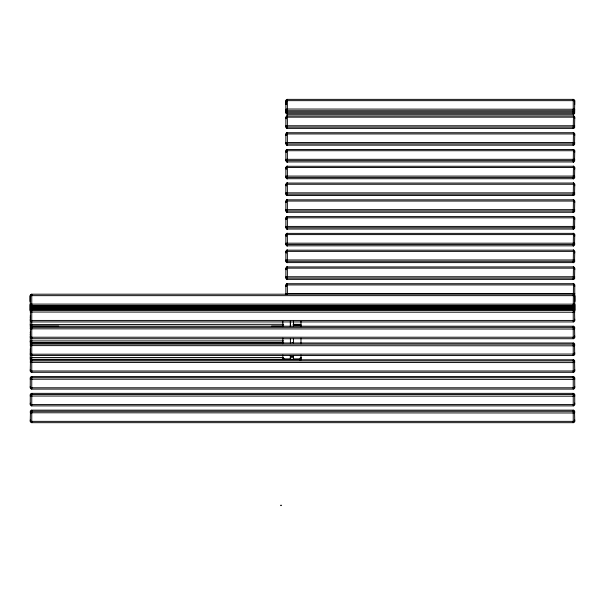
<?xml version="1.0" encoding="UTF-8"?>
<svg xmlns="http://www.w3.org/2000/svg" width="605" height="605" viewBox="0 0 605 605"><rect width="100%" height="100%" fill="white"/><g stroke="black" fill="none" stroke-linecap="round" stroke-linejoin="round"><path stroke-width="0.91" d="M293.486 342.801L293.175 342.317M283.669 324.31L30.25 324.613A1.512 1.482 0 0 0 31.369 326.042M30.454 332.735L30.25 332.886A1.512 1.482 0 0 1 30.454 332.145M30.303 341.107L30.25 341.212A1.512 1.482 0 0 0 31.762 342.695L283.669 342.695M30.454 349.335L30.25 349.509A1.512 1.482 0 0 1 30.454 348.745M300.231 359.763L300.988 359.476L300.988 354.976M286.619 112.954L285.863 112.772L285.863 100.861L287.375 100.649L573.631 100.657L574.75 100.861L574.546 112.878M286.619 127.118L285.863 126.937L285.863 117.378L287.375 117.166L573.631 117.173L574.75 117.378L574.546 127.042M286.619 143.899L285.863 143.718L285.863 134.151L287.375 133.939L573.631 133.947L574.75 134.151L574.546 143.824M286.619 160.673L285.863 160.491L285.863 150.932L287.375 150.721L573.631 150.728L574.75 150.932L574.546 160.597M286.619 177.446L285.863 177.265L285.863 167.706L287.375 167.494L573.631 167.502L574.75 167.706L574.546 177.371M286.619 194.228L285.863 194.046L285.863 184.48L287.375 184.268L573.631 184.275L574.75 184.48L574.546 194.152M286.619 211.001L285.863 210.82L285.863 201.261L287.375 201.049L573.631 201.057L574.75 201.261L574.546 210.926M286.619 227.775L285.863 227.593L285.863 218.034L287.375 217.823L573.631 217.83L574.75 218.034L574.546 227.699M286.619 244.556L285.863 244.375L285.863 234.808L287.375 234.596L573.631 234.604L574.75 234.808L574.546 244.48M286.619 261.33L285.863 261.148L285.863 251.589L287.375 251.377L573.631 251.385L574.75 251.589L574.546 261.254M286.619 278.103L285.863 277.922L285.863 268.363L287.375 268.151L573.631 268.159L574.75 268.363L574.546 278.028M285.863 294.31L285.863 285.137L286.982 284.932L573.237 284.925L574.75 285.137L574.75 294.703A1.512 1.497 0 0 1 574.546 295.452M31.354 324.734L31.762 324.31L31.226 324.552M31.354 341.333L31.762 340.91L283.669 340.91M31.354 357.933L31.762 357.51L283.669 357.51M286.967 109.46L287.375 109.036L574.75 109.248A1.512 1.497 0 0 1 573.237 110.745L287.375 110.745A1.512 1.497 0 0 1 285.863 109.248L287.375 109.036L286.838 109.271M573.646 311.817L573.237 312.24L30.25 312.036A1.512 1.497 0 0 1 31.762 310.539L573.237 310.539A1.512 1.497 0 0 1 574.75 312.036L574.697 312.097M573.646 328.606L573.237 329.029L30.25 328.825M573.646 345.394L573.237 345.818L30.25 345.614A1.512 1.497 0 0 1 31.762 344.124L573.237 344.116A1.512 1.497 0 0 1 574.75 345.614L573.237 345.818L573.774 345.584M573.646 362.183L573.237 362.607L30.25 362.403A1.512 1.497 0 0 1 31.762 360.913L573.237 360.905A1.512 1.497 0 0 1 574.75 362.403L573.237 362.607L573.774 362.372M573.646 378.972L573.237 379.395L30.25 379.199A1.512 1.497 0 0 1 31.762 377.702M573.646 395.768L573.237 396.184L30.303 396.033M573.646 412.557L573.237 412.973L30.25 412.776A1.512 1.497 0 0 1 31.762 411.279L573.237 411.271A1.512 1.497 0 0 1 574.75 412.776L573.237 412.973L573.774 412.739M31.354 304.519L31.762 304.111L574.75 304.171A1.512 1.512 0 0 1 573.237 305.684L31.762 305.684A1.512 1.512 0 0 1 30.25 304.171L31.762 304.111L31.226 304.338M30.454 327.04A1.512 1.482 0 0 1 30.25 326.299L30.454 310.811M30.696 343.95A1.512 1.482 0 0 1 30.25 342.899L30.454 327.6M31.006 360.784A1.512 1.482 0 0 1 30.25 359.499L30.454 344.389M30.303 352.836L30.25 352.889A1.512 1.497 0 0 0 30.454 353.638M574.546 361.177L574.75 370.804L573.631 370.994L31.762 371.001L30.25 370.797L30.454 361.177M574.697 378.027L574.75 387.593L573.237 387.79L31.369 387.782L30.25 387.593L30.303 378.027M574.697 394.808L574.75 404.39L573.237 404.579L31.369 404.571L30.25 404.382L30.303 394.808M574.546 411.544L574.75 421.178L573.237 421.367L31.369 421.36L30.25 421.171L30.454 411.544M574.75 312.036L573.237 312.24L573.774 312.006M574.75 320.431L30.25 320.431A1.512 1.497 0 0 0 31.762 321.928L573.237 321.936A1.512 1.497 0 0 0 574.75 320.438L574.546 310.811M574.75 337.219L30.25 337.219A1.512 1.497 0 0 0 31.762 338.717L573.237 338.724A1.512 1.497 0 0 0 574.75 337.227L574.546 327.6M574.697 354.069L574.546 344.389M574.697 396.041L574.75 395.988A1.512 1.497 0 0 0 573.237 394.483L31.762 394.483A1.512 1.497 0 0 0 30.25 395.988L30.303 396.041M573.646 295.24L573.237 295.648L31.006 295.656L30.25 295.709L30.25 310.252A1.512 1.512 0 0 0 30.454 311.008M31.354 321.021L31.762 320.635L31.226 320.839M31.354 337.809L31.762 337.424L31.226 337.628M31.354 354.606L31.762 354.212L574.697 354.061M31.354 371.394L31.762 371.001L31.226 371.205M31.354 388.183L31.762 387.79L31.226 387.994M31.354 404.972L31.762 404.579L31.226 404.783M31.354 421.761L31.762 421.367L31.226 421.572M573.646 100.256L573.237 100.649L573.774 100.445M30.454 316.135L30.25 316.309A1.512 1.482 0 0 1 30.454 315.545M30.303 341.129L31.762 340.91L31.226 341.144M300.935 359.559L300.541 359.688M31.226 357.744L31.762 357.51L30.25 357.805A1.512 1.482 0 0 0 31.762 359.287L299.475 359.287A1.512 1.482 0 0 0 300.988 357.805L300.231 357.547M573.774 328.795L573.237 329.029L574.75 328.825A1.512 1.497 0 0 0 573.237 327.328L31.762 327.328A1.512 1.497 0 0 0 30.25 328.833M573.774 379.161L573.237 379.395L574.75 379.199A1.512 1.497 0 0 0 573.237 377.694L31.762 377.694M573.774 395.95L573.237 396.184L574.697 396.033M573.646 127.095L286.967 127.095M573.646 143.869L286.967 143.869M573.646 160.643L286.967 160.643M573.646 177.424L286.967 177.424M573.646 194.197L286.967 194.197M573.646 210.971L286.967 210.971M573.646 227.752L286.967 227.752M573.646 244.526L286.967 244.526M573.646 261.299L286.967 261.299M573.646 278.081L286.967 278.081M573.774 295.429L573.237 295.648L574.75 295.709L574.75 310.252A1.512 1.512 0 0 1 574.546 311.008M31.226 354.417L31.762 354.212L30.303 354.061M574.546 102.139L574.75 102.033A1.512 1.497 0 0 0 574.546 101.285M574.546 104.491L574.75 104.385A1.512 1.497 0 0 0 574.546 103.636M574.546 110.526L574.75 110.42A1.512 1.497 0 0 1 573.237 111.917L287.375 111.917A1.512 1.497 0 0 1 285.863 110.42L286.619 110.602M574.546 118.656L574.75 118.55A1.512 1.497 0 0 0 574.546 117.801M574.546 135.429L574.75 135.331A1.512 1.497 0 0 0 574.546 134.582M574.546 152.21L574.75 152.105A1.512 1.497 0 0 0 574.546 151.356M574.546 168.984L574.75 168.878A1.512 1.497 0 0 0 574.546 168.129M574.546 185.758L574.75 185.659A1.512 1.497 0 0 0 574.546 184.911M574.546 202.539L574.75 202.433A1.512 1.497 0 0 0 574.546 201.684M574.546 219.312L574.75 219.207A1.512 1.497 0 0 0 574.546 218.458M574.546 236.086L574.75 235.988A1.512 1.497 0 0 0 574.546 235.239M574.546 252.867L574.75 252.761A1.512 1.497 0 0 0 574.546 252.013M574.546 269.641L574.75 269.535A1.512 1.497 0 0 0 574.546 268.786M574.546 286.415L574.75 286.316A1.512 1.497 0 0 0 574.546 285.568M30.454 319.206L30.25 319.311A1.512 1.497 0 0 0 30.454 320.053M30.454 335.994L30.25 336.1A1.512 1.497 0 0 0 30.454 336.841M30.454 369.572L30.25 369.678A1.512 1.497 0 0 0 30.454 370.426M30.454 386.361L30.25 386.474A1.512 1.497 0 0 0 30.454 387.215M30.454 403.149L30.25 403.263A1.512 1.497 0 0 0 30.454 404.011M30.454 419.946L30.25 420.052A1.512 1.497 0 0 0 30.454 420.793M574.75 310.252L574.546 310.282A1.512 1.512 0 0 0 574.75 309.541L574.546 309.571M573.774 127.118L573.237 127.262A1.512 1.497 0 0 0 574.75 125.764L285.863 125.764A1.512 1.497 0 0 0 287.375 127.262L287.156 127.073M573.774 143.892L573.237 144.035A1.512 1.497 0 0 0 574.75 142.538L285.863 142.538A1.512 1.497 0 0 0 287.375 144.035L287.156 143.854M573.774 160.673L573.237 160.817A1.512 1.497 0 0 0 574.75 159.319L285.863 159.319A1.512 1.497 0 0 0 287.375 160.817L287.156 160.627M573.774 177.446L573.237 177.59A1.512 1.497 0 0 0 574.75 176.093L285.863 176.093A1.512 1.497 0 0 0 287.375 177.59L287.156 177.401M573.774 194.22L573.237 194.364A1.512 1.497 0 0 0 574.75 192.866L285.863 192.866A1.512 1.497 0 0 0 287.375 194.364L287.156 194.182M573.774 211.001L573.237 211.145A1.512 1.497 0 0 0 574.75 209.648L285.863 209.648A1.512 1.497 0 0 0 287.375 211.145L287.156 210.956M573.774 227.775L573.237 227.919A1.512 1.497 0 0 0 574.75 226.421L285.863 226.421A1.512 1.497 0 0 0 287.375 227.919L287.156 227.73M573.774 244.549L573.237 244.692A1.512 1.497 0 0 0 574.75 243.195L285.863 243.195A1.512 1.497 0 0 0 287.375 244.692L287.156 244.511M573.774 261.33L573.237 261.473A1.512 1.497 0 0 0 574.75 259.976L285.863 259.976A1.512 1.497 0 0 0 287.375 261.473L287.156 261.284M573.774 278.103L573.237 278.247A1.512 1.497 0 0 0 574.75 276.75L285.863 276.75A1.512 1.497 0 0 0 287.375 278.247L287.156 278.058M286.967 128.381L573.457 128.396M286.967 145.155L573.457 145.177M286.967 161.936L573.457 161.951M286.967 178.709L573.457 178.725M286.967 195.483L573.457 195.506M286.967 212.264L573.457 212.279M573.457 229.053L286.967 229.038M286.967 245.811L573.457 245.834M286.967 262.593L573.457 262.608M286.967 279.366L573.457 279.381M286.838 115.963L573.646 115.933M286.838 132.737L573.646 132.714M286.838 149.511L573.646 149.488M286.838 166.292L573.646 166.262M286.838 183.065L573.646 183.043M286.838 199.839L573.646 199.816M286.838 216.62L573.646 216.59M286.838 233.394L573.646 233.371M286.838 250.175L573.646 250.145M286.838 266.949L573.646 266.918M286.838 283.722L573.646 283.7M286.967 115.933L287.375 115.88L287.375 128.441L286.838 128.351M286.967 132.714L287.375 132.654L287.375 145.215L286.838 145.132M286.967 149.488L287.375 149.427L287.375 161.996L286.838 161.906M286.967 166.262L287.375 166.209L287.375 178.77L286.838 178.679M573.457 115.918L573.237 128.441L573.646 128.381M286.967 183.043L287.375 182.982L287.375 195.544L286.838 195.46M573.457 132.692L573.237 145.215L573.646 145.155M286.967 199.816L287.375 199.756L287.375 212.325L286.838 212.234M573.457 149.473L573.237 161.996L573.646 161.936M286.967 216.59L287.375 216.537L287.375 229.098M573.457 166.246L573.237 178.77L573.646 178.709M286.967 233.371L287.375 233.311L287.375 245.872L286.838 245.789M573.457 183.02L573.237 195.544L573.646 195.483M286.967 250.145L287.375 250.092L287.375 262.653L286.838 262.562M573.457 199.801L573.237 212.325L573.646 212.264M286.967 266.918L287.375 266.865L287.375 279.427L286.838 279.344M573.646 229.038L573.237 229.098A1.512 1.497 0 0 0 574.75 227.593M286.967 283.7L287.375 283.639L287.375 294.438M573.457 233.349L573.237 245.872L573.646 245.811M573.457 250.13L573.237 262.653L573.646 262.593M573.457 266.903L573.237 279.427L573.646 279.366M30.454 297.826L30.25 297.857A1.512 1.512 0 0 1 30.454 297.1L30.25 297.138A1.512 1.512 0 0 1 30.454 296.382L30.25 296.427A1.512 1.512 0 0 1 30.454 295.671M30.454 301.403L30.25 301.434A1.512 1.512 0 0 1 30.454 300.677L30.25 300.715A1.512 1.512 0 0 1 30.454 299.959L30.25 300.004A1.512 1.512 0 0 1 30.454 299.248L30.25 299.286A1.512 1.512 0 0 1 30.454 298.53L30.25 298.575A1.512 1.512 0 0 1 30.454 297.819M30.454 304.859L30.25 304.89A1.512 1.512 0 0 0 31.762 306.402L573.237 306.402A1.512 1.512 0 0 0 574.75 304.89L574.546 304.859M30.454 305.57L30.25 305.601A1.512 1.512 0 0 0 31.762 307.113L573.237 307.113A1.512 1.512 0 0 0 574.75 305.601L574.546 305.57M30.454 306.289L30.25 306.319A1.512 1.512 0 0 0 31.762 307.832L573.237 307.832A1.512 1.512 0 0 0 574.75 306.319L574.546 306.289M30.454 307L30.25 307.037A1.512 1.512 0 0 0 31.762 308.542L573.237 308.542A1.512 1.512 0 0 0 574.75 307.037L574.546 307M30.454 307.718L30.25 307.748A1.512 1.512 0 0 0 31.762 309.261M30.454 308.429L30.25 308.467A1.512 1.512 0 0 0 31.006 309.775M30.454 309.147L30.25 309.178A1.512 1.512 0 0 0 30.454 309.934M30.454 309.866L30.25 309.896A1.512 1.512 0 0 0 30.454 310.652M574.546 296.813L574.75 296.783A1.512 1.512 0 0 0 574.546 296.026L574.75 296.064A1.512 1.512 0 0 0 574.546 295.316M574.546 298.242L574.75 298.212A1.512 1.512 0 0 0 574.546 297.456L574.75 297.501A1.512 1.512 0 0 0 574.546 296.745M574.546 298.961L574.75 298.93A1.512 1.512 0 0 0 574.546 298.174M574.546 299.679L574.75 299.641A1.512 1.512 0 0 0 574.546 298.893M574.546 300.39L574.75 300.36A1.512 1.512 0 0 0 574.546 299.604M574.546 301.819L574.75 301.789A1.512 1.512 0 0 0 574.546 301.033L574.75 301.078A1.512 1.512 0 0 0 574.546 300.322M574.546 304.565L574.75 304.527A1.512 1.512 0 0 1 573.237 306.039L31.762 306.039A1.512 1.512 0 0 1 30.25 304.527L30.454 304.565M574.546 305.994L574.75 305.964A1.512 1.512 0 0 1 573.237 307.469L31.762 307.469A1.512 1.512 0 0 1 30.25 305.964L30.454 305.994M574.546 306.705L574.75 306.674A1.512 1.512 0 0 1 573.237 308.187L31.762 308.187A1.512 1.512 0 0 1 30.25 306.674L30.454 306.705M574.546 307.423L574.75 307.393A1.512 1.512 0 0 1 573.237 308.905L31.762 308.905A1.512 1.512 0 0 1 30.25 307.393L30.454 307.423M574.546 308.142L574.75 308.104A1.512 1.512 0 0 1 573.237 309.616M574.546 308.852L574.75 308.822A1.512 1.512 0 0 1 573.994 310.131M286.982 111.396L285.863 111.6A1.512 1.497 0 0 0 287.375 113.097L573.237 113.097A1.512 1.497 0 0 0 574.75 111.6L573.994 111.411M573.994 305.298L574.75 305.245A1.512 1.512 0 0 1 573.237 306.758L31.762 306.758A1.512 1.512 0 0 1 30.25 305.245L31.006 305.298M285.863 100.861A1.512 1.497 0 0 1 287.375 99.364L573.237 99.364A1.512 1.497 0 0 1 574.75 100.861M285.863 112.772A1.512 1.497 0 0 0 287.375 114.269L573.237 114.269A1.512 1.497 0 0 0 574.75 112.772M30.25 295.709A1.512 1.512 0 0 1 31.762 294.196L573.237 294.196A1.512 1.512 0 0 1 574.75 295.709M30.25 310.909A1.512 1.497 0 0 1 31.762 309.412L573.237 309.412A1.512 1.497 0 0 1 574.75 310.909M292.971 324.31L300.541 324.393M293.425 324.522L300.988 324.522M293.425 325.301L300.988 325.301M31.762 326.095L58.723 326.095M271.592 326.095L283.669 326.095M574.75 327.698A1.512 1.497 0 0 0 573.237 326.201L31.762 326.201A1.512 1.497 0 0 0 30.25 327.706M290.4 342.581L290.907 342.581M292.918 342.581L293.425 342.581M574.75 344.487A1.512 1.497 0 0 0 573.237 342.99L31.762 342.99A1.512 1.497 0 0 0 30.25 344.495M30.303 354.069L30.25 354.008A1.512 1.497 0 0 0 31.762 355.513L573.237 355.513A1.512 1.497 0 0 0 574.75 354.016M293.425 356.496L290.4 356.496L290.4 359.287M290.4 357.336L293.425 357.336M282.837 357.563A1.512 1.482 0 0 0 284.35 359.045L290.339 359.045M293.486 359.045L299.475 359.045A1.512 1.482 0 0 0 300.988 357.563M574.75 361.276A1.512 1.497 0 0 0 573.237 359.778L31.762 359.778A1.512 1.497 0 0 0 30.25 361.283M30.25 370.804A1.512 1.497 0 0 0 31.762 372.309L573.237 372.309A1.512 1.497 0 0 0 574.75 370.804M30.25 378.072A1.512 1.497 0 0 1 31.762 376.575L573.237 376.575A1.512 1.497 0 0 1 574.75 378.072M30.25 387.593A1.512 1.497 0 0 0 31.762 389.098L573.237 389.091A1.512 1.497 0 0 0 574.75 387.593M30.25 394.868A1.512 1.497 0 0 1 31.762 393.363L573.237 393.363A1.512 1.497 0 0 1 574.75 394.861M30.25 404.39A1.512 1.497 0 0 0 31.762 405.887L573.237 405.879A1.512 1.497 0 0 0 574.75 404.382M30.25 411.657A1.512 1.497 0 0 1 31.762 410.152L573.237 410.152A1.512 1.497 0 0 1 574.75 411.657M30.25 421.178A1.512 1.497 0 0 0 31.762 422.676L573.237 422.676A1.512 1.497 0 0 0 574.75 421.178M280.803 505.636L280.826 505.145M281.196 505.644L281.219 505.145M574.546 297.826L574.75 297.857A1.512 1.512 0 0 0 574.546 297.1L574.75 297.138A1.512 1.512 0 0 0 574.546 296.382L574.75 296.427A1.512 1.512 0 0 0 574.546 295.671M574.546 301.403L574.75 301.434A1.512 1.512 0 0 0 574.546 300.677L574.75 300.715A1.512 1.512 0 0 0 574.546 299.959L574.75 300.004A1.512 1.512 0 0 0 574.546 299.248L574.75 299.286A1.512 1.512 0 0 0 574.546 298.53L574.75 298.575A1.512 1.512 0 0 0 574.546 297.819M574.546 307.718L574.75 307.748A1.512 1.512 0 0 1 573.237 309.261M574.546 308.429L574.75 308.467A1.512 1.512 0 0 1 573.994 309.775M574.546 309.147L574.75 309.178A1.512 1.512 0 0 1 574.546 309.934M574.546 309.866L574.75 309.896A1.512 1.512 0 0 1 574.546 310.652M30.454 296.813L30.25 296.783A1.512 1.512 0 0 1 30.454 296.026L30.25 296.064A1.512 1.512 0 0 1 30.454 295.316M30.454 298.242L30.25 298.212A1.512 1.512 0 0 1 30.454 297.456L30.25 297.501A1.512 1.512 0 0 1 30.454 296.745M30.454 298.961L30.25 298.93A1.512 1.512 0 0 1 30.454 298.174M30.454 299.679L30.25 299.641A1.512 1.512 0 0 1 30.454 298.893M30.454 300.39L30.25 300.36A1.512 1.512 0 0 1 30.454 299.604M30.454 301.819L30.25 301.789A1.512 1.512 0 0 1 30.454 301.033L30.25 301.078A1.512 1.512 0 0 1 30.454 300.322M30.454 308.142L30.25 308.104A1.512 1.512 0 0 0 31.762 309.616M30.454 308.852L30.25 308.822A1.512 1.512 0 0 0 31.006 310.131M30.454 309.571L30.25 309.541A1.512 1.512 0 0 0 30.454 310.297L30.25 310.252M286.619 102.215L285.863 102.033A1.512 1.497 0 0 1 286.619 100.732M286.619 104.567L285.863 104.385A1.512 1.497 0 0 1 286.619 103.084L285.863 103.205A1.512 1.497 0 0 1 286.619 101.912M286.619 118.731L285.863 118.55A1.512 1.497 0 0 1 286.619 117.257M286.619 135.512L285.863 135.331A1.512 1.497 0 0 1 286.619 134.03M286.619 152.286L285.863 152.105A1.512 1.497 0 0 1 286.619 150.804M286.619 169.06L285.863 168.878A1.512 1.497 0 0 1 286.619 167.585M286.619 185.841L285.863 185.659A1.512 1.497 0 0 1 286.619 184.359M286.619 202.614L285.863 202.433A1.512 1.497 0 0 1 286.619 201.132M286.619 219.388L285.863 219.207A1.512 1.497 0 0 1 286.619 217.913M286.619 236.169L285.863 235.988A1.512 1.497 0 0 1 286.619 234.687M286.619 252.943L285.863 252.761A1.512 1.497 0 0 1 286.619 251.461M286.619 269.717L285.863 269.535A1.512 1.497 0 0 1 286.619 268.242M286.619 286.498L285.863 286.316A1.512 1.497 0 0 1 286.619 285.015M290.65 342.317L290.339 342.884M286.838 229.008L287.375 229.098A1.512 1.497 0 0 1 285.863 227.593M573.237 229.098L573.457 216.575M573.237 308.905L573.457 283.677M574.546 319.206L574.75 319.311A1.512 1.497 0 0 1 574.546 320.06M574.546 335.994L574.75 336.1A1.512 1.497 0 0 1 574.546 336.849M574.546 369.572L574.75 369.678A1.512 1.497 0 0 1 574.546 370.434M574.546 386.361L574.75 386.474A1.512 1.497 0 0 1 574.546 387.223M574.546 403.149L574.75 403.263A1.512 1.497 0 0 1 574.546 404.004M574.546 419.946L574.75 420.052A1.512 1.497 0 0 1 574.546 420.793M574.546 103.1L574.75 103.205A1.512 1.497 0 0 0 574.546 102.457M30.454 318.154L30.25 317.98A1.512 1.482 0 0 1 30.454 317.262M30.454 351.354L30.25 351.18A1.512 1.482 0 0 1 30.454 350.461M286.967 100.256L287.375 100.649L287.156 100.135M573.646 321.021L573.237 320.635L573.457 321.149M573.646 337.809L573.237 337.424L573.457 337.938M573.646 354.606L573.237 354.212L573.457 354.727M573.646 371.394L573.237 371.001L573.457 371.515M573.646 388.183L573.237 387.79L573.457 388.304M573.646 404.972L573.237 404.579L573.457 405.093M573.646 421.761L573.237 421.367L573.457 421.882M31.354 295.24L31.762 295.648L31.543 295.119M574.697 352.836L574.75 352.889A1.512 1.497 0 0 1 574.546 353.638M573.646 304.519L573.237 304.111L573.457 304.648M573.646 109.46L573.237 109.036L573.457 109.581M31.354 311.817L31.762 312.24L31.543 311.696M31.354 328.606L31.762 329.029L31.543 328.485M31.354 345.394L31.762 345.818L31.543 345.274M31.354 362.183L31.762 362.607L31.543 362.062M31.354 378.972L31.762 379.395L31.543 378.851M31.354 395.768L31.762 396.184L31.543 395.64M31.354 412.557L31.762 412.973L31.543 412.428M299.883 324.734L299.475 324.31L299.475 324.704M573.237 111.388L573.457 111.933M573.237 99.356L573.237 114.269M573.237 309.412L573.237 321.936M573.237 326.201L573.237 338.732M573.237 342.99L573.237 355.521M573.237 359.778L573.237 372.309M573.237 376.567L573.237 389.098M573.237 393.356L573.237 405.887M573.237 410.145L573.237 422.676M300.988 321.3L300.988 326.692M300.988 338.142L300.988 343.776M299.475 359.045L299.475 360.421M293.486 321.21L293.425 326.375M293.425 338.354L293.425 343.322M293.486 355.438L293.486 359.287M290.4 321.671L290.4 326.375M290.4 338.354L290.4 343.322M290.339 321.21L290.339 326.617M290.339 355.438L290.339 359.287M287.375 99.356L287.375 114.269M284.35 359.045L284.35 359.287A1.512 1.482 0 0 1 282.837 357.805L282.837 354.999M282.837 321.323L282.837 326.692M282.837 338.157L282.837 343.776M31.762 294.196L31.762 308.905M31.762 309.412L31.762 338.724M31.762 339.526L31.762 355.513M31.762 356.126L31.762 372.309M31.762 376.567L31.762 389.098M31.762 393.356L31.762 405.887M31.762 410.145L31.762 422.676M285.863 285.137A1.512 1.497 0 0 1 287.375 283.639M573.237 283.639A1.512 1.497 0 0 1 574.75 285.137M286.067 294.272A1.512 1.497 0 0 1 285.863 293.523L574.75 293.523A1.512 1.497 0 0 1 573.994 294.824M574.75 261.148A1.512 1.497 0 0 1 573.237 262.646M287.375 262.646A1.512 1.497 0 0 1 285.863 261.148M573.237 250.084A1.512 1.497 0 0 1 574.75 251.589M285.863 251.589A1.512 1.497 0 0 1 287.375 250.084M300.988 359.476A1.512 1.482 0 0 1 300.783 360.217M574.75 210.82A1.512 1.497 0 0 1 573.237 212.317M287.375 212.317A1.512 1.497 0 0 1 285.863 210.82M573.237 199.756A1.512 1.497 0 0 1 574.75 201.261M285.863 201.261A1.512 1.497 0 0 1 287.375 199.756M30.25 334.603A1.512 1.482 0 0 1 30.454 333.862M574.75 160.491A1.512 1.497 0 0 1 573.237 161.989M287.375 161.989A1.512 1.497 0 0 1 285.863 160.491M285.863 150.932A1.512 1.497 0 0 1 287.375 149.427M573.237 149.427A1.512 1.497 0 0 1 574.75 150.932M30.696 294.998A1.512 1.512 0 0 1 31.762 294.559M573.237 294.559A1.512 1.512 0 0 1 574.304 294.998M574.75 194.046A1.512 1.497 0 0 1 573.237 195.544M287.375 195.544A1.512 1.497 0 0 1 285.863 194.046M573.237 182.982A1.512 1.497 0 0 1 574.75 184.48M285.863 184.48A1.512 1.497 0 0 1 287.375 182.982M574.75 126.937A1.512 1.497 0 0 1 573.237 128.434M287.375 128.434A1.512 1.497 0 0 1 285.863 126.937M285.863 117.378A1.512 1.497 0 0 1 287.375 115.88M573.237 115.88A1.512 1.497 0 0 1 574.75 117.378M574.75 177.265A1.512 1.497 0 0 1 573.237 178.762M287.375 178.762A1.512 1.497 0 0 1 285.863 177.265M573.237 166.209A1.512 1.497 0 0 1 574.75 167.706M285.863 167.706A1.512 1.497 0 0 1 287.375 166.209M574.75 244.375A1.512 1.497 0 0 1 573.237 245.872M287.375 245.872A1.512 1.497 0 0 1 285.863 244.375M573.237 233.311A1.512 1.497 0 0 1 574.75 234.808M285.863 234.808A1.512 1.497 0 0 1 287.375 233.311M573.237 216.537A1.512 1.497 0 0 1 574.75 218.034M285.863 218.034A1.512 1.497 0 0 1 287.375 216.537M574.75 277.922A1.512 1.497 0 0 1 573.237 279.427M287.375 279.427A1.512 1.497 0 0 1 285.863 277.922M573.237 266.865A1.512 1.497 0 0 1 574.75 268.363M285.863 268.363A1.512 1.497 0 0 1 287.375 266.865M574.75 143.718A1.512 1.497 0 0 1 573.237 145.215M287.375 145.215A1.512 1.497 0 0 1 285.863 143.718M285.863 134.151A1.512 1.497 0 0 1 287.375 132.654M573.237 132.654A1.512 1.497 0 0 1 574.75 134.151M295.732 324.711C298.983 326.284 303.755 324.053 295.732 324.711"/></g></svg>
